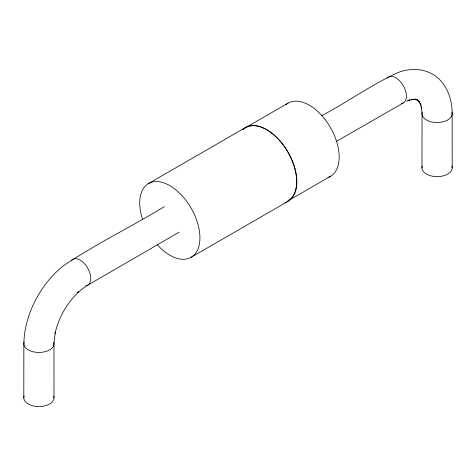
<?xml version="1.0" encoding="UTF-8"?>
<svg xmlns="http://www.w3.org/2000/svg" width="476" height="476" viewBox="0 0 476 476"><rect width="100%" height="100%" fill="white"/><g stroke="black" fill="none" stroke-linecap="round" stroke-linejoin="round"><path stroke-width="0.71" d="M23.8 397.847L23.854 343.749C24.252 322.425 32.636 301.79 45.155 284.731C50.373 277.752 56.424 271.421 63.177 265.917C95.545 244.14 130.9 226.992 164.244 206.727M421.986 167.903L422.022 113.806L421.433 106.856L421.772 108.921L420.088 103.149L421.076 105.196L418.142 100.341L419.648 102.114L417.797 100.252L419.588 101.572L415.274 99.044L417.321 99.936L414.893 99.252L417.178 99.662L411.752 99.424L414.025 99.258L407.944 100.626L409.901 99.889L406.623 101.215M321.752 115.674C347.474 102.042 371.381 84.752 397.865 72.626C401.512 71.192 405.332 70.24 409.217 69.746C415.792 69.05 422.652 69.597 428.733 72.34C444.941 78.879 452.414 97.271 452.146 113.806L452.2 167.897M178.994 232.276L87.644 285.249L84.329 287.349L77.844 292.597L78.724 291.806C67.021 302.932 58.667 317.569 55.055 333.307L55.305 332.111L53.978 343.749L54.014 397.853M148.542 183.534L245.473 127.568M245.568 127.675L288.129 103.102M330.427 176.358L287.867 200.931A42.293 24.419 60 0 0 286.57 149.934A42.293 24.419 60 0 0 243.212 129.383M191.114 257.278L288.051 201.312M336.55 141.307L403.315 102.941M451.831 112.021A15.065 8.699 0 0 1 437.087 122.499A15.065 8.699 0 0 1 422.343 112.021M451.879 166.112A15.107 8.723 0 0 1 437.093 176.626A15.107 8.723 0 0 1 422.307 166.112M386.982 78.195A14.952 8.633 60 0 1 403.315 85.674A14.952 8.633 60 0 1 401.625 103.548M53.657 341.964A15.065 8.699 0 0 1 38.913 352.442A15.065 8.699 0 0 1 24.169 341.964M53.693 396.062A15.107 8.723 0 0 1 38.907 406.569A15.107 8.723 0 0 1 24.121 396.062M71.311 260.509A14.952 8.633 60 0 1 87.644 267.982A14.952 8.633 60 0 1 85.948 285.862M242.659 129.692A42.572 24.579 60 0 1 288.051 152.147A42.572 24.579 60 0 1 284.803 202.687M142.443 219.037A42.572 24.579 60 0 1 165.541 183.522A42.572 24.579 60 0 1 199.623 242.558A42.572 24.579 60 0 1 157.318 244.807M285.773 104.809A42.293 24.419 60 0 1 330.427 127.52A42.293 24.419 60 0 1 327.768 177.548"/></g></svg>
